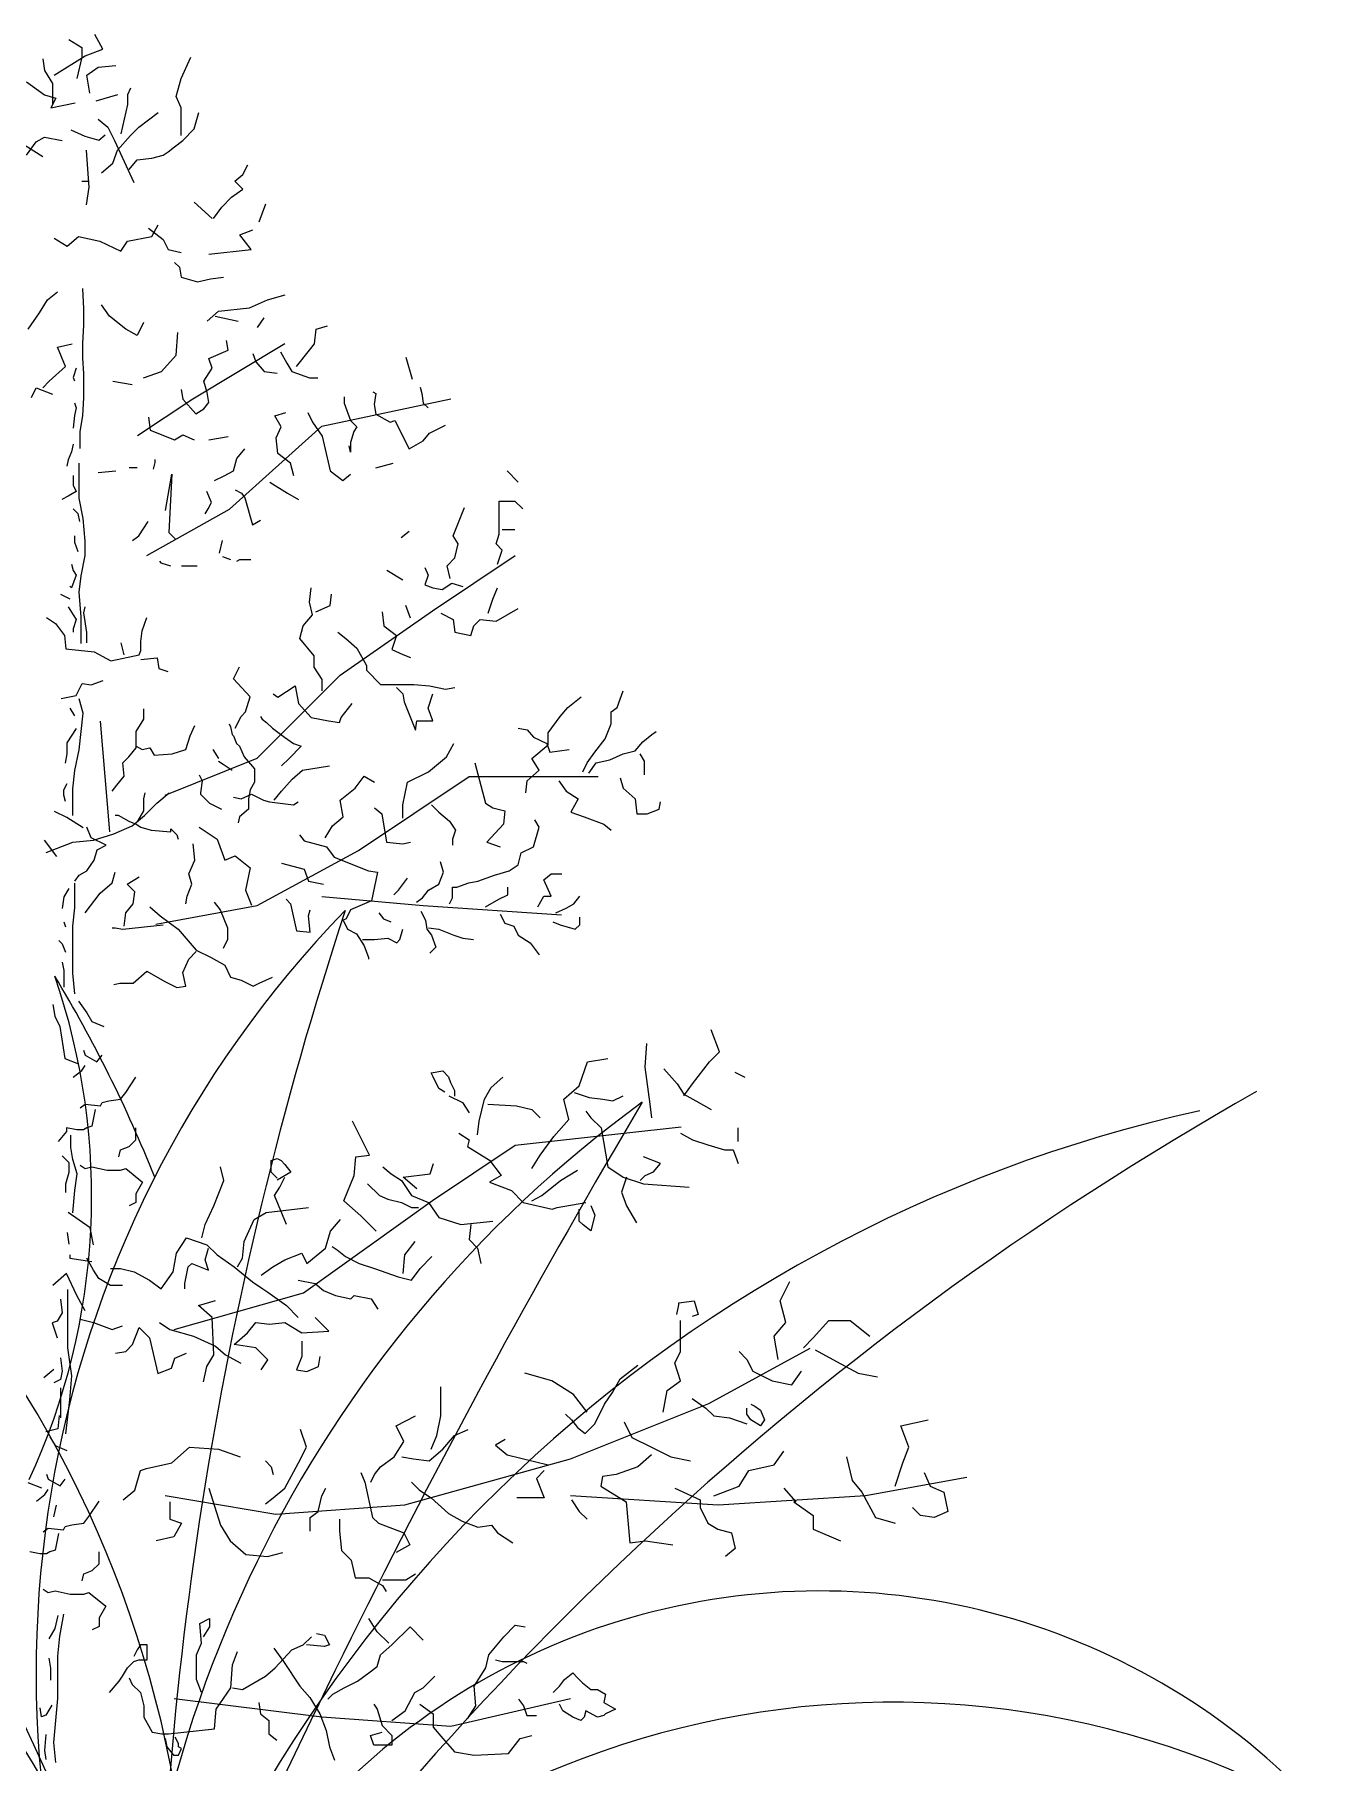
# Model space of a CAD drawing. Header units: millimetres. Extents: x 12377 to 30673, y 89761 to 101952.
# Drawn here: x 27199.1 to 27450.4, y 98550.4 to 98886.6 of the extents above; entities that cross this region are included whole.
import ezdxf

# ---------------------------------------------------------------- set-up
doc = ezdxf.new("R2010")
doc.units = ezdxf.units.MM

# ---------------------------------------------------------------- blocks, each defined once
blk = doc.blocks.new('A$C22A02627')
for p, q in [((243.52, 763.79), (246.05, 762.21)), ((250.16, 761.89), (248.58, 764.74)), ((238.45, 759.99), (238.77, 757.77)), ((240.67, 756.82), (246.68, 760.62)), ((246.05, 760.31), (245.1, 756.19)), ((246.05, 762.21), (246.05, 760.31)), ((246.68, 760.62), (250.16, 761.89)), ((265.35, 756.19), (267.25, 760.31)), ((238.77, 757.77), (240.35, 755.24)), ((247, 756.82), (249.21, 758.41)), ((247.63, 753.34), (247, 756.82)), ((249.21, 758.41), (252.69, 758.72)), ((235.29, 755.56), (238.77, 753.02)), ((240.35, 755.24), (240.35, 751.12)), ((248.87, 751.87), (253.06, 753.1)), ((255.54, 754.29), (254.91, 753.02)), ((264.4, 752.71), (265.35, 756.19)), ((238.77, 753.02), (240.99, 752.39)), ((240.99, 752.39), (240.04, 750.49)), ((240.04, 750.49), (244.78, 751.44)), ((254.91, 751.12), (253.64, 745.42)), ((254.91, 753.02), (254.91, 751.12)), ((265.35, 750.49), (264.4, 752.71)), ((265.35, 747.32), (265.35, 750.49)), ((249.21, 748.27), (251.11, 746.69)), ((251.11, 746.69), (252.38, 744.15)), ((255.54, 745.11), (257.13, 746.69)), ((257.13, 746.69), (260.92, 749.54)), ((265.35, 745.11), (265.35, 747.32)), ((265.67, 744.15), (267.89, 746.37)), ((267.89, 746.37), (268.83, 749.54)), ((234.97, 743.2), (238.45, 740.99)), ((235.29, 741.3), (237.19, 743.84)), ((237.19, 743.84), (238.77, 744.79)), ((238.77, 744.79), (242.25, 744.15)), ((243.93, 746.19), (246.65, 744.95)), ((246.65, 744.95), (249.36, 744.21)), ((249.36, 744.21), (250.6, 745.2)), ((252.38, 744.15), (256.18, 735.92)), ((253.01, 742.25), (255.54, 745.11)), ((264.09, 742.89), (265.67, 744.15)), ((246.89, 742.24), (247.14, 738.53)), ((249.85, 737.82), (252.06, 739.72)), ((252.06, 739.72), (253.01, 742.25)), ((255.23, 738.45), (256.81, 740.35)), ((256.81, 740.35), (259.66, 740.67)), ((259.66, 740.67), (261.87, 741.3)), ((261.87, 741.3), (262.82, 741.94)), ((262.82, 741.94), (264.09, 742.89)), ((247.14, 738.53), (247.39, 735.07)), ((275.8, 736.24), (277.38, 737.5)), ((277.38, 737.5), (278.33, 739.4)), ((246.05, 736.24), (247.31, 736.24)), ((247.39, 735.07), (246.89, 731.62)), ((273.27, 731.17), (275.16, 733.07)), ((275.16, 733.07), (277.38, 734.65)), ((277.38, 734.65), (275.8, 736.24)), ((271.37, 728.95), (267.89, 732.12)), ((271.68, 728.95), (273.27, 731.17)), ((280.54, 728.32), (281.81, 731.8)), ((259.02, 727.05), (261.87, 724.84)), ((259.66, 725.47), (260.92, 727.69)), ((276.75, 725.79), (279.28, 726.74)), ((240.67, 725.15), (243.2, 723.57)), ((243.2, 723.57), (245.42, 725.47)), ((245.42, 725.47), (249.53, 724.52)), ((249.53, 724.52), (253.64, 722.62)), ((253.64, 722.62), (254.91, 724.52)), ((254.91, 724.52), (259.66, 725.47)), ((261.87, 724.84), (262.82, 722.94)), ((262.82, 722.94), (265.35, 722.3)), ((270.73, 721.99), (278.96, 722.94)), ((278.96, 722.94), (276.75, 725.79)), ((264.09, 720.4), (265.04, 719.45)), ((265.04, 719.45), (265.35, 717.55)), ((265.35, 717.55), (268.52, 716.6)), ((268.52, 716.6), (271.05, 717.24)), ((271.05, 717.24), (273.58, 717.55)), ((237.82, 710.59), (239.4, 713.12)), ((239.4, 713.12), (241.3, 714.7)), ((246.15, 715.32), (246.4, 711.37)), ((278.65, 711.54), (282.13, 713.12)), ((282.13, 713.12), (285.61, 714.07)), ((235.61, 707.42), (237.82, 710.59)), ((246.4, 711.37), (246.4, 708.16)), ((251.43, 709.95), (249.85, 712.17)), ((254.59, 707.42), (251.43, 709.95)), ((270.42, 709), (272.63, 710.9)), ((272, 709.95), (276.43, 709)), ((272.63, 710.9), (278.65, 711.54)), ((280.23, 707.73), (281.49, 709.63)), ((246.4, 708.16), (246.15, 704.7)), ((256.81, 706.15), (254.59, 707.42)), ((258.07, 708.68), (256.81, 706.15)), ((264.4, 702.35), (264.72, 706.78)), ((291.3, 704.57), (291.62, 707.42)), ((291.62, 707.42), (293.84, 708.05)), ((241.3, 703.93), (244.15, 704.57)), ((242.88, 700.13), (241.3, 703.93)), ((246.15, 704.7), (246.15, 701.74)), ((267.62, 693.89), (285.55, 704.65)), ((270.73, 701.72), (274.53, 703.3)), ((274.53, 703.3), (274.21, 705.2)), ((279.28, 702.67), (279.91, 701.08)), ((284.66, 702.98), (285.92, 700.77)), ((287.82, 700.13), (290.35, 703.3)), ((290.35, 703.3), (291.3, 704.57)), ((239.72, 697.28), (242.88, 700.13)), ((244.96, 699.83), (244.34, 697.99)), ((246.15, 701.74), (246.4, 698.78)), ((261.56, 699.18), (264.4, 702.35)), ((269.78, 697.28), (271.37, 699.82)), ((271.37, 699.82), (270.73, 701.72)), ((279.91, 701.08), (281.49, 699.18)), ((285.92, 700.77), (286.87, 699.18)), ((309.08, 701.96), (310.31, 697.66)), ((236.24, 694.12), (237.19, 696.02)), ((237.19, 696.02), (240.35, 694.75)), ((238.45, 696.02), (239.72, 697.28)), ((244.34, 697.99), (244.65, 697.37)), ((246.4, 698.78), (246.4, 694.08)), ((252.06, 697.28), (255.86, 696.65)), ((258.07, 697.92), (261.56, 699.18)), ((270.42, 695.07), (269.78, 697.28)), ((281.49, 699.18), (284.03, 698.87)), ((286.87, 699.18), (290.35, 697.92)), ((290.35, 697.92), (291.94, 697.92)), ((311.85, 696.12), (312.15, 694.89)), ((244.65, 693.07), (244.96, 692.14)), ((246.4, 694.08), (246.15, 690.63)), ((256.87, 686.72), (267.62, 693.89)), ((265.35, 695.7), (265.67, 693.8)), ((265.67, 693.8), (268.2, 690.95)), ((269.78, 691.9), (270.73, 693.17)), ((270.73, 693.17), (270.42, 695.07)), ((292.71, 688.51), (317.81, 693.89)), ((297.09, 694.28), (297.09, 693.04)), ((297.09, 693.04), (298.32, 689.66)), ((302.62, 695.2), (303.24, 694.89)), ((303.24, 694.89), (302.93, 692.74)), ((302.93, 692.74), (303.24, 690.89)), ((312.15, 694.89), (312.46, 693.04)), ((312.46, 693.04), (313.38, 692.12)), ((244.65, 690.61), (244.34, 688.15)), ((244.96, 692.14), (244.65, 690.61)), ((246.15, 690.63), (245.66, 687.42)), ((259.02, 690.32), (259.34, 687.78)), ((268.2, 690.95), (269.78, 691.9)), ((283.57, 690.58), (285.72, 691.2)), ((284.8, 688.43), (283.57, 690.58)), ((290.02, 691.2), (290.94, 689.35)), ((290.94, 689.35), (292.79, 686.59)), ((298.32, 689.66), (299.55, 688.43)), ((303.24, 690.89), (306.01, 689.35)), ((306.01, 689.35), (306.93, 689.66)), ((306.93, 689.66), (309.69, 684.13)), ((245.66, 687.42), (245.66, 684.21)), ((259.34, 687.78), (264.09, 685.88)), ((264.09, 685.88), (265.67, 686.83)), ((265.67, 686.83), (267.89, 685.88)), ((270.73, 685.88), (274.53, 686.52)), ((274.79, 672.37), (292.71, 688.51)), ((283.87, 686.28), (284.8, 688.43)), ((284.18, 683.2), (283.87, 686.28)), ((292.79, 686.59), (294.32, 679.82)), ((298.94, 687.51), (298.32, 685.36)), ((299.55, 688.43), (298.94, 687.51)), ((312.46, 685.66), (313.69, 687.2)), ((313.69, 687.2), (316.76, 688.74)), ((244.04, 683.53), (243.42, 681.99)), ((244.34, 685.07), (244.04, 683.53)), ((276.19, 682.28), (277.72, 684.13)), ((286.64, 681.36), (284.18, 683.2)), ((298.32, 683.51), (298.01, 684.74)), ((298.32, 685.36), (298.32, 683.51)), ((309.69, 684.13), (312.46, 685.66)), ((243.42, 681.99), (243.11, 680.76)), ((245.52, 678.15), (245.52, 681.34)), ((249.21, 679.55), (252.69, 679.87)), ((255.23, 680.5), (256.81, 680.5)), ((259.97, 680.18), (260.29, 681.45)), ((260.29, 681.45), (260.29, 682.08)), ((262.35, 672.13), (263.58, 679.2)), ((263.58, 679.2), (262.97, 667.82)), ((273.73, 678.9), (275.57, 679.82)), ((275.57, 679.82), (276.19, 682.28)), ((287.25, 678.9), (286.64, 681.36)), ((294.32, 679.82), (296.78, 677.97)), ((296.78, 677.97), (298.32, 679.2)), ((303.24, 680.43), (306.62, 681.36)), ((330.9, 677.67), (328.75, 679.82)), ((244.96, 675.84), (243.42, 674.92)), ((244.34, 678.92), (244.34, 677.07)), ((244.34, 677.07), (244.96, 675.84)), ((245.52, 674.56), (245.52, 678.15)), ((271.27, 673.67), (270.35, 675.82)), ((271.88, 677.97), (273.73, 678.9)), ((275.88, 676.13), (277.11, 675.51)), ((282.64, 677.67), (286.02, 675.51)), ((243.42, 674.92), (242.19, 674.3)), ((244.34, 672.46), (245.27, 671.54)), ((246.31, 670.57), (245.52, 674.56)), ((270.04, 671.51), (270.65, 672.44)), ((270.65, 672.44), (271.27, 673.67)), ((277.11, 675.51), (277.72, 674.59)), ((277.72, 674.59), (279.26, 669.36)), ((286.02, 675.51), (288.18, 674.28)), ((318.3, 667.21), (320.45, 672.74)), ((327.22, 673.98), (330.29, 673.98)), ((327.22, 667.52), (327.22, 673.98)), ((330.29, 673.98), (331.83, 672.44)), ((245.27, 671.54), (245.57, 670)), ((246.71, 666.19), (246.31, 670.57)), ((257.13, 667.21), (258.97, 669.98)), ((258.66, 663.4), (274.79, 672.37)), ((279.26, 669.36), (280.8, 670.28)), ((244.65, 667.23), (244.65, 666)), ((244.65, 666), (245.27, 664.15)), ((246.71, 663.4), (246.71, 666.19)), ((255.9, 666.29), (257.13, 667.21)), ((262.97, 667.82), (264.2, 666.59)), ((272.81, 663.83), (273.42, 666.29)), ((308.16, 666.9), (309.69, 668.13)), ((319.22, 665.67), (318.3, 667.21)), ((318.61, 662.9), (319.22, 665.67)), ((326.6, 665.67), (327.22, 667.52)), ((327.83, 664.44), (326.6, 665.67)), ((327.83, 668.44), (330.29, 668.44)), ((245.91, 659.42), (246.71, 663.4)), ((273.42, 663.21), (274.96, 662.59)), ((276.19, 662.29), (276.8, 662.59)), ((276.8, 662.59), (278.95, 662.59)), ((314.22, 652.64), (330.35, 663.4)), ((317.07, 661.36), (318.61, 662.9)), ((326.91, 661.67), (327.83, 664.44)), ((244.04, 661.69), (244.34, 660.46)), ((244.96, 659.54), (244.04, 657.08)), ((244.34, 660.46), (244.96, 659.54)), ((245.52, 656.23), (245.91, 659.42)), ((261.13, 662.29), (261.43, 661.98)), ((261.43, 661.98), (263.28, 661.36)), ((265.43, 661.36), (267.27, 661.36)), ((267.27, 661.36), (268.5, 661.36)), ((308.46, 658.6), (305.39, 660.44)), ((312.77, 661.06), (313.38, 659.52)), ((313.38, 659.52), (312.77, 657.67)), ((317.69, 658.9), (317.07, 661.36)), ((241.88, 655.85), (243.73, 654.93)), ((244.04, 657.08), (243.73, 657.39)), ((245.91, 651.44), (245.52, 656.23)), ((290.33, 654.29), (290.64, 657.06)), ((294.32, 653.68), (294.63, 655.83)), ((312.77, 657.67), (314.31, 657.06)), ((314.31, 657.06), (316.15, 656.75)), ((316.15, 656.75), (317.99, 657.98)), ((317.99, 657.98), (320.15, 657.37)), ((325.99, 654.91), (326.91, 657.06)), ((243.42, 653.39), (244.34, 651.85)), ((246.43, 652.2), (246.73, 653.37)), ((290.94, 651.83), (290.33, 654.29)), ((291.56, 652.44), (294.32, 653.68)), ((296.3, 640.09), (314.22, 652.64)), ((304.47, 652.44), (304.78, 649.68)), ((310, 651.21), (309.08, 653.68)), ((325.06, 652.14), (325.99, 654.91)), ((328.75, 651.83), (330.9, 653.06)), ((239.15, 651.33), (240.9, 650.16)), ((240.9, 650.16), (242.65, 647.83)), ((244.34, 651.85), (244.96, 650.93)), ((244.96, 650.93), (244.34, 649.08)), ((244.34, 649.08), (244.34, 648.47)), ((245.91, 646.26), (245.91, 651.44)), ((247.02, 648.41), (246.43, 652.2)), ((257.8, 648.7), (258.67, 651.33)), ((288.48, 647.22), (289.1, 649.68)), ((289.1, 649.68), (290.94, 651.83)), ((304.78, 649.68), (307.24, 647.83)), ((315.84, 652.14), (318.3, 650.91)), ((318.3, 650.91), (318.61, 648.45)), ((321.68, 647.83), (322.3, 649.68)), ((322.3, 649.68), (323.53, 650.91)), ((323.53, 650.91), (326.6, 650.6)), ((326.6, 650.6), (328.75, 651.83)), ((242.65, 647.83), (242.94, 645.2)), ((247.02, 646.37), (247.02, 648.41)), ((254.3, 644.04), (253.72, 646.37)), ((257.51, 646.66), (257.8, 648.7)), ((257.51, 644.91), (257.51, 646.66)), ((291.25, 643.83), (288.48, 647.22)), ((295.86, 648.45), (297.4, 647.22)), ((297.4, 647.22), (299.55, 645.37)), ((307.24, 647.83), (306.31, 645.06)), ((318.61, 648.45), (321.68, 647.83)), ((242.94, 645.2), (248.47, 644.62)), ((248.47, 644.62), (251.68, 642.87)), ((251.68, 642.87), (257.22, 644.04)), ((257.22, 644.04), (257.51, 644.91)), ((257.51, 643.16), (260.71, 643.45)), ((260.71, 643.45), (261, 641.41)), ((291.25, 641.68), (291.25, 643.83)), ((299.55, 645.37), (301.39, 641.99)), ((306.31, 645.06), (308.46, 644.14)), ((308.46, 644.14), (310, 643.52)), ((247.89, 638.2), (250.22, 639.08)), ((261, 641.41), (262.75, 640.83)), ((275.57, 639.37), (276.74, 641.7)), ((278.78, 635.87), (275.57, 639.37)), ((280.17, 623.94), (296.3, 640.09)), ((292.79, 639.22), (291.25, 641.68)), ((292.79, 637.07), (292.79, 639.22)), ((301.39, 641.99), (301.39, 641.06)), ((301.39, 641.06), (304.16, 638.3)), ((242.06, 635.58), (244.98, 636.16)), ((244.98, 636.16), (246.14, 638.49)), ((246.31, 632.71), (245.52, 635.5)), ((246.14, 638.49), (247.89, 638.2)), ((277.91, 632.95), (278.78, 635.87)), ((283.26, 636.45), (284.18, 635.84)), ((284.18, 635.84), (287.56, 637.99)), ((287.56, 637.99), (288.18, 634.61)), ((304.16, 638.3), (308.16, 638.3)), ((307.24, 637.68), (308.46, 636.45)), ((308.16, 638.3), (310.62, 638.3)), ((308.46, 636.45), (308.77, 634.91)), ((310.62, 638.3), (313.69, 637.99)), ((313.38, 633.68), (314.31, 636.45)), ((313.69, 637.99), (316.76, 637.37)), ((316.76, 637.37), (318.61, 637.68)), ((340.56, 633.83), (343.18, 635.87)), ((350.17, 633.83), (351.34, 637.04)), ((243.73, 633.7), (244.65, 632.17)), ((245.91, 629.13), (246.31, 632.71)), ((258.09, 631.5), (258.09, 633.54)), ((275.87, 629.75), (277.03, 632.08)), ((277.03, 632.08), (277.91, 632.95)), ((280.82, 632.08), (281.11, 631.5)), ((288.18, 634.61), (290.64, 631.84)), ((296.48, 631.84), (298.63, 634.61)), ((308.77, 634.91), (310.92, 629.38)), ((314.31, 631.22), (313.38, 633.68)), ((336.77, 628.87), (339.1, 632.08)), ((339.1, 632.08), (340.56, 633.83)), ((349.01, 632.95), (350.17, 633.83)), ((349.01, 630.62), (349.01, 632.95)), ((244.96, 629.71), (243.11, 626.94)), ((245.52, 625.54), (245.91, 629.13)), ((251.49, 609.6), (249.7, 631.12)), ((256.63, 629.16), (258.09, 631.5)), ((256.63, 625.96), (256.63, 629.16)), ((267.12, 628.29), (268, 630.33)), ((274.7, 630.62), (274.99, 630.04)), ((274.99, 630.04), (275.28, 628.58)), ((281.11, 631.5), (281.99, 630.91)), ((281.99, 630.91), (283.15, 629.75)), ((283.15, 629.75), (285.48, 628)), ((290.64, 631.84), (294.02, 631.22)), ((294.02, 631.22), (296.17, 630.91)), ((296.17, 630.91), (296.48, 631.84)), ((310.92, 629.38), (311.23, 631.22)), ((311.23, 631.22), (314.31, 631.22)), ((330.94, 629.75), (332.69, 629.45)), ((332.69, 629.45), (333.86, 628)), ((336.77, 626.54), (336.77, 628.87)), ((347.84, 627.7), (349.01, 630.62)), ((356.88, 628.58), (357.75, 629.16)), ((243.11, 626.94), (243.11, 624.78)), ((244.72, 621.55), (245.52, 625.54)), ((255.18, 624.21), (256.63, 625.96)), ((256.63, 626.25), (257.8, 625.66)), ((257.8, 625.66), (259.26, 625.96)), ((259.26, 625.96), (260.13, 624.5)), ((263.63, 624.79), (266.25, 625.66)), ((266.25, 625.66), (267.12, 628.29)), ((271.5, 625.66), (272.66, 623.91)), ((275.28, 628.58), (275.57, 628.29)), ((275.57, 628.29), (276.16, 626.83)), ((276.16, 626.83), (276.74, 626.25)), ((276.74, 626.25), (277.61, 624.21)), ((285.48, 628), (287.23, 626.83)), ((288.69, 626.25), (286.36, 623.91)), ((287.23, 626.83), (288.69, 626.25)), ((316.95, 624.21), (318.41, 626.83)), ((333.56, 623.91), (336.77, 626.54)), ((333.86, 628), (336.48, 626.83)), ((336.48, 626.83), (337.06, 625.08)), ((337.06, 625.08), (340.85, 625.66)), ((345.8, 625.08), (347.84, 627.7)), ((351.34, 624.79), (353.67, 625.37)), ((353.67, 625.37), (355.13, 627.12)), ((355.13, 627.12), (356.88, 628.58)), ((243.11, 624.78), (242.81, 622.94)), ((254.01, 623.04), (255.18, 624.21)), ((254.3, 620.41), (254.01, 623.04)), ((260.13, 624.5), (263.63, 624.79)), ((262.25, 616.77), (280.17, 623.94)), ((272.66, 623.33), (273.53, 622.75)), ((273.53, 622.75), (275.28, 621.58)), ((277.61, 624.21), (279.65, 621.87)), ((286.36, 623.91), (284.9, 622.46)), ((288.98, 621.58), (294.22, 622.46)), ((313.46, 621.29), (316.95, 624.21)), ((322.49, 623.04), (324.53, 615.17)), ((335.02, 621.58), (333.56, 623.91)), ((343.47, 621.29), (344.35, 623.04)), ((344.35, 623.04), (345.8, 625.08)), ((344.64, 621), (346.09, 623.04)), ((346.09, 623.04), (348.72, 623.62)), ((348.72, 623.62), (351.34, 624.79)), ((354.54, 624.79), (355.42, 623.33)), ((355.42, 623.33), (355.42, 621.58)), ((243.11, 618.94), (242.5, 617.71)), ((244.32, 617.97), (244.72, 621.55)), ((251.97, 617.5), (252.85, 618.66)), ((252.85, 618.66), (254.3, 620.41)), ((268.87, 620.71), (269.46, 619.54)), ((269.46, 619.54), (269.16, 617.21)), ((279.65, 619.25), (278.78, 617.79)), ((279.65, 621.87), (279.65, 619.25)), ((284.9, 617.5), (286.94, 619.83)), ((286.94, 619.83), (288.98, 621.58)), ((299.18, 618.08), (300.93, 620.41)), ((299.88, 606.01), (321.39, 620.36)), ((300.93, 620.41), (302.97, 619.25)), ((308.5, 614.87), (309.38, 619.25)), ((309.38, 619.25), (313.46, 621.29)), ((321.39, 620.36), (346.48, 620.36)), ((332.4, 617.21), (332.69, 619.54)), ((332.69, 619.54), (335.02, 621.58)), ((338.81, 619.54), (340.27, 617.5)), ((350.76, 620.12), (351.34, 618.08)), ((355.42, 621.58), (355.42, 620.71)), ((242.5, 617.71), (242.5, 616.79)), ((242.5, 616.79), (242.81, 615.56)), ((244.32, 612.78), (244.32, 617.97)), ((258.09, 616.04), (258.38, 617.21)), ((258.09, 613.71), (258.09, 616.04)), ((260.65, 615.18), (263.04, 617.17)), ((269.16, 617.21), (269.16, 616.91)), ((269.16, 616.91), (270.91, 615.17)), ((275.57, 616.33), (277.03, 616.04)), ((277.03, 616.04), (279.07, 616.91)), ((278.78, 617.79), (278.49, 616.04)), ((278.49, 616.04), (278.49, 614)), ((279.07, 616.91), (281.4, 615.75)), ((281.4, 615.75), (282.57, 615.46)), ((282.57, 615.46), (284.61, 615.17)), ((283.44, 615.75), (284.9, 617.5)), ((287.23, 614.87), (288.11, 615.46)), ((296.26, 615.75), (299.18, 618.08)), ((296.85, 612.54), (296.26, 615.75)), ((340.27, 617.5), (342.6, 616.04)), ((342.6, 616.04), (341.14, 613.42)), ((351.34, 618.08), (353.67, 616.04)), ((353.67, 616.04), (353.96, 613.12)), ((358.33, 614), (358.62, 615.46)), ((243.13, 612.39), (240.74, 613.58)), ((246.31, 610.39), (243.13, 612.39)), ((252.55, 612.83), (253.14, 612.83)), ((253.14, 612.83), (255.18, 611.67)), ((255.87, 610.79), (258.26, 612.78)), ((256.92, 611.67), (258.09, 613.71)), ((258.26, 612.78), (260.65, 615.18)), ((270.91, 615.17), (273.24, 614)), ((276.74, 612.54), (276.45, 611.37)), ((278.49, 614), (276.74, 612.54)), ((284.61, 615.17), (287.23, 614.87)), ((294.81, 610.79), (296.85, 612.54)), ((302.97, 614.29), (304.42, 613.12)), ((304.42, 613.12), (305.3, 607.58)), ((308.5, 612.25), (308.5, 614.87)), ((314.04, 614.87), (315.5, 613.42)), ((315.5, 613.42), (317.54, 611.67)), ((324.53, 615.17), (325.99, 614.29)), ((325.99, 614.29), (328.32, 613.71)), ((328.32, 613.71), (328.03, 611.08)), ((335.02, 610.5), (334.15, 611.96)), ((341.14, 613.42), (343.76, 612.54)), ((343.76, 612.54), (347.55, 611.08)), ((353.96, 613.12), (356, 613.12)), ((356, 613.12), (358.33, 614)), ((247.89, 608.46), (247.02, 610.5)), ((248.3, 608), (252.29, 609.2)), ((252.29, 609.2), (255.87, 610.79)), ((255.18, 611.67), (256.63, 611.08)), ((256.63, 611.08), (257.51, 610.5)), ((257.51, 610.5), (259.55, 609.92)), ((259.55, 609.92), (263.34, 609.62)), ((263.34, 610.21), (264.5, 609.04)), ((263.34, 609.62), (263.34, 610.21)), ((264.5, 609.04), (264.79, 608.17)), ((268.87, 610.5), (270.62, 609.33)), ((270.62, 609.33), (272.37, 608.17)), ((288.4, 609.04), (289.27, 607.87)), ((293.35, 608.46), (294.81, 610.79)), ((317.54, 611.67), (318.7, 609.92)), ((318.7, 609.92), (318.12, 608.17)), ((328.03, 611.08), (324.82, 607.58)), ((333.86, 606.71), (335.02, 610.5)), ((347.55, 611.08), (349.01, 609.92)), ((238.74, 608), (241.13, 604.81)), ((239.14, 605.61), (244.32, 607.6)), ((244.32, 607.6), (248.3, 608)), ((250.81, 607), (247.89, 608.46)), ((248.47, 604.08), (249.06, 606.13)), ((249.06, 606.13), (250.81, 607)), ((268, 604.08), (267.71, 607.29)), ((272.37, 608.17), (273.83, 604.08)), ((280.17, 595.25), (299.88, 606.01)), ((289.27, 607.87), (293.64, 606.71)), ((293.64, 606.71), (295.1, 604.67)), ((305.3, 607.58), (308.5, 607.29)), ((308.5, 607.29), (309.96, 607.58)), ((318.12, 608.17), (318.12, 607)), ((324.82, 607.58), (327.44, 606.71)), ((330.94, 603.21), (331.52, 605.54)), ((331.52, 605.54), (333.86, 606.71)), ((245.56, 601.17), (247.02, 602.04)), ((247.02, 602.04), (248.47, 604.08)), ((266.83, 601.46), (268, 604.08)), ((273.83, 604.08), (275.87, 604.96)), ((275.87, 604.96), (278.78, 602.63)), ((278.78, 602.63), (277.91, 598.25)), ((284.9, 603.5), (289.27, 602.33)), ((289.27, 602.33), (290.14, 600)), ((295.1, 604.67), (301.8, 602.04)), ((301.8, 602.04), (303.55, 601.75)), ((316.37, 601.75), (315.79, 603.79)), ((326.28, 601.17), (329.19, 602.04)), ((329.19, 602.04), (330.94, 603.21)), ((243.51, 598.58), (242.53, 596.95)), ((244.69, 600), (245.56, 601.17)), ((244.72, 597.64), (244.72, 599.63)), ((249.64, 597.67), (251.97, 599.71)), ((251.97, 599.71), (252.55, 601.75)), ((254.89, 599.42), (257.22, 600.88)), ((256.34, 597.96), (254.89, 599.42)), ((266.54, 597.08), (267.42, 599.42)), ((267.42, 599.42), (266.83, 601.46)), ((290.14, 600), (293.06, 599.42)), ((303.55, 601.75), (302.38, 596.21)), ((307.63, 598.25), (309.38, 600.58)), ((313.46, 598.25), (315.5, 599.42)), ((315.5, 599.42), (316.37, 601.75)), ((318.12, 598.83), (318.99, 598.83)), ((318.12, 596.79), (318.12, 598.83)), ((318.99, 598.83), (321.32, 599.71)), ((321.32, 599.71), (323.07, 600)), ((323.07, 600), (326.28, 601.17)), ((328.9, 597.38), (328.9, 598.83)), ((335.9, 600.29), (337.35, 601.46)), ((337.35, 597.08), (335.9, 600.29)), ((337.35, 601.46), (339.39, 601.46)), ((242.53, 596.95), (242.21, 594.68)), ((244.72, 594.85), (244.72, 597.64)), ((246.73, 593.88), (249.64, 597.67)), ((254.59, 593.88), (256.05, 595.63)), ((256.05, 595.63), (256.34, 597.96)), ((260.45, 591.66), (280.17, 595.25)), ((266.25, 595.63), (266.54, 597.08)), ((271.79, 595.92), (272.95, 594.46)), ((277.91, 598.25), (279.07, 595.34)), ((285.77, 596.5), (286.65, 595.63)), ((286.65, 595.63), (287.81, 590.38)), ((292.71, 597.04), (312.43, 595.25)), ((302.38, 596.21), (298.3, 594.46)), ((306.75, 597.38), (307.63, 598.25)), ((311.13, 595.92), (312.29, 596.79)), ((312.29, 596.79), (313.46, 598.25)), ((312.43, 595.25), (339.31, 593.45)), ((317.54, 595.63), (318.12, 596.79)), ((324.53, 595.04), (327.15, 596.5)), ((327.15, 596.5), (328.9, 597.38)), ((334.73, 595.04), (335.9, 597.08)), ((335.9, 597.08), (337.35, 597.08)), ((340.27, 594.75), (341.72, 595.63)), ((341.72, 595.63), (342.89, 597.08)), ((242.53, 592.08), (242.86, 591.1)), ((244.32, 591.26), (244.72, 594.85)), ((254.3, 591.25), (254.59, 593.88)), ((259.26, 595.04), (261.3, 593.29)), ((261.3, 593.29), (264.79, 590.67)), ((272.95, 594.46), (274.41, 590.96)), ((290.14, 593.29), (290.44, 594.46)), ((290.44, 590.09), (290.14, 593.29)), ((297.43, 592.71), (296.85, 592.42)), ((296.85, 592.42), (297.72, 590.67)), ((298.3, 594.46), (297.43, 592.71)), ((303.84, 593.88), (304.71, 592.71)), ((304.71, 592.71), (306.17, 592.13)), ((312, 594.17), (312.87, 592.42)), ((312.87, 592.42), (313.17, 590.67)), ((327.44, 593.59), (328.32, 591.84)), ((328.32, 591.84), (330.07, 591.25)), ((337.64, 592.13), (339.1, 591.54)), ((338.23, 593.88), (340.27, 594.75)), ((342.89, 591.54), (342.89, 593)), ((241.56, 588.5), (242.21, 587.85)), ((244.32, 587.68), (244.32, 591.26)), ((251.97, 590.96), (252.55, 590.96)), ((252.55, 590.96), (254.01, 590.67)), ((254.01, 590.67), (261.88, 591.54)), ((264.79, 590.67), (268.29, 586.59)), ((274.41, 588.63), (273.53, 586.88)), ((274.41, 590.96), (274.41, 588.63)), ((287.81, 590.38), (290.44, 590.09)), ((297.72, 590.67), (299.47, 589.79)), ((299.47, 589.79), (300.93, 587.46)), ((300.64, 588.63), (302.97, 588.63)), ((302.97, 588.63), (305.59, 588.92)), ((305.59, 588.92), (307.34, 588.04)), ((307.34, 588.04), (307.92, 588.63)), ((307.92, 588.63), (308.5, 590.67)), ((313.17, 590.67), (314.04, 589.5)), ((313.46, 590.96), (315.5, 590.67)), ((314.04, 589.5), (314.91, 587.17)), ((315.5, 590.67), (318.41, 589.5)), ((318.41, 589.5), (320.16, 588.92)), ((320.16, 588.92), (322.2, 588.63)), ((330.07, 591.25), (330.94, 589.5)), ((330.94, 589.5), (333.27, 588.04)), ((339.1, 591.54), (342.01, 590.67)), ((342.01, 590.67), (342.89, 591.54)), ((242.21, 587.85), (242.86, 586.23)), ((244.32, 582.1), (244.32, 587.68)), ((266.83, 584.84), (268.29, 586.3)), ((268.29, 586.59), (271.2, 585.13)), ((271.2, 585.13), (273.83, 583.67)), ((300.93, 587.46), (301.8, 585.13)), ((301.8, 585.13), (301.8, 584.84)), ((314.91, 587.17), (313.75, 586)), ((333.27, 588.04), (335.02, 585.71)), ((242.21, 584.28), (242.53, 582.66)), ((242.53, 582.66), (242.53, 579.41)), ((244.72, 578.11), (244.32, 582.1)), ((256.05, 580.17), (258.67, 582.5)), ((258.67, 582.5), (262.17, 580.46)), ((265.67, 582.21), (266.83, 584.84)), ((266.25, 579.59), (265.67, 582.21)), ((273.83, 583.67), (274.99, 581.34)), ((252.26, 579.88), (253.43, 580.17)), ((253.43, 580.17), (256.05, 580.17)), ((262.17, 580.46), (264.5, 579.3)), ((264.5, 579.3), (266.25, 579.59)), ((274.99, 581.34), (277.03, 580.75)), ((277.03, 580.75), (279.36, 579.59)), ((279.36, 579.59), (280.53, 580.17)), ((280.53, 580.17), (283.15, 581.34)), ((240.44, 576.02), (240.77, 573.72)), ((245.38, 576.68), (247.02, 574.38)), ((240.77, 573.72), (241.76, 571.74)), ((241.76, 571.74), (242.75, 565.49)), ((247.02, 574.38), (248.01, 572.73)), ((248.01, 572.73), (250.31, 571.74)), ((355.59, 563.84), (355.92, 568.45)), ((370.07, 566.8), (368.43, 571.08)), ((242.75, 565.49), (245.38, 564.5)), ((246.37, 567.13), (246.69, 566.15)), ((246.69, 566.15), (249, 564.83)), ((249, 564.83), (249.98, 566.15)), ((342.76, 560.22), (344.41, 564.83)), ((344.41, 564.83), (348.36, 565.49)), ((364.81, 560.55), (368.1, 564.83)), ((368.1, 564.83), (370.07, 566.8)), ((244.39, 561.87), (246.04, 563.18)), ((246.04, 563.18), (246.69, 564.17)), ((254.59, 558.9), (256.56, 561.87)), ((313.98, 562.73), (316.26, 563.11)), ((314.36, 561.97), (313.98, 562.73)), ((315.5, 559.69), (314.36, 561.97)), ((316.26, 563.11), (317.39, 561.97)), ((317.39, 561.97), (317.77, 560.83)), ((325.66, 559.89), (327.96, 561.87)), ((356.58, 556.6), (355.59, 563.84)), ((359.21, 563.51), (361.85, 560.55)), ((373.03, 562.85), (375.01, 561.87)), ((253.6, 557.59), (254.59, 558.9)), ((316.63, 558.93), (315.5, 559.69)), ((317.43, 558.24), (320.06, 556.93)), ((317.77, 560.83), (318.53, 559.31)), ((318.53, 559.31), (318.53, 558.55)), ((318.53, 558.55), (318.53, 558.17)), ((324.34, 557.59), (325.66, 559.89)), ((339.8, 557.59), (342.76, 560.22)), ((341.78, 558.9), (344.74, 557.91)), ((349.34, 557.26), (351.32, 558.24)), ((361.85, 560.55), (363.16, 558.57)), ((363.16, 558.24), (364.81, 560.55)), ((363.16, 558.57), (365.46, 557.26)), ((245.71, 555.94), (246.69, 556.6)), ((246.69, 556.6), (249.66, 556.27)), ((248.67, 555.61), (248.34, 553.96)), ((249.66, 556.27), (249.98, 556.93)), ((249.98, 556.93), (251.3, 557.26)), ((251.3, 557.26), (253.6, 557.59)), ((320.06, 556.93), (321.38, 554.95)), ((323.35, 553.31), (324.34, 557.59)), ((325, 556.6), (330.59, 556.27)), ((330.59, 556.27), (333.55, 555.61)), ((333.55, 555.61), (335.2, 553.96)), ((340.79, 553.63), (339.8, 557.59)), ((344.08, 555.28), (345.07, 553.96)), ((344.74, 557.91), (347.37, 557.59)), ((347.37, 557.59), (349.34, 557.26)), ((356.91, 553.96), (356.58, 556.6)), ((365.46, 557.26), (368.43, 555.61)), ((243.08, 551.99), (243.08, 551.33)), ((245.05, 551.66), (243.08, 551.99)), ((246.37, 551.66), (245.05, 551.66)), ((247.02, 551.99), (246.37, 551.66)), ((248.01, 552.32), (247.02, 551.99)), ((248.34, 553.96), (248.01, 552.32)), ((256.56, 549.68), (256.56, 551.99)), ((301.97, 546.72), (298.68, 553.31)), ((323.02, 550.67), (323.35, 553.31)), ((330.35, 548.62), (362.61, 552.2)), ((337.83, 550.34), (340.79, 553.63)), ((345.07, 553.96), (347.04, 551.99)), ((347.04, 551.99), (348.36, 544.42)), ((373.69, 549.35), (373.69, 551.99)), ((243.08, 551.33), (241.43, 549.35)), ((243.92, 548.22), (243.92, 550.61)), ((244.32, 545.83), (243.92, 548.22)), ((253.6, 547.71), (255.25, 548.37)), ((255.25, 548.37), (256.56, 549.68)), ((314.22, 537.86), (330.35, 548.62)), ((319.4, 551), (321.38, 549.68)), ((321.38, 549.68), (321.05, 548.37)), ((321.05, 548.37), (325.33, 545.73)), ((335.2, 546.72), (337.83, 550.34)), ((362.5, 551), (364.81, 549.68)), ((364.81, 549.68), (367.77, 548.7)), ((367.77, 548.7), (371.06, 547.71)), ((242.21, 546.59), (243.51, 545.29)), ((243.51, 545.29), (243.51, 543.34)), ((245.12, 543.04), (244.32, 545.83)), ((245.71, 544.75), (246.69, 544.09)), ((253.27, 546.39), (253.6, 547.71)), ((282.89, 545.65), (284.03, 546.03)), ((282.89, 544.9), (282.89, 545.65)), ((282.89, 543.38), (282.89, 544.9)), ((284.03, 546.03), (284.79, 545.65)), ((284.79, 545.65), (285.55, 544.9)), ((285.55, 544.9), (286.68, 543.38)), ((299.01, 542.77), (299.33, 546.39)), ((299.33, 546.39), (301.97, 546.72)), ((313.81, 543.1), (314.47, 545.07)), ((325.33, 545.73), (327.63, 542.77)), ((333.55, 544.09), (335.2, 546.72)), ((358.56, 545.07), (355.27, 546.39)), ((357.24, 543.43), (358.56, 545.07)), ((371.06, 547.71), (372.7, 547.71)), ((372.7, 547.71), (373.69, 545.07)), ((243.51, 543.34), (242.86, 541.07)), ((244.72, 539.85), (245.12, 543.04)), ((246.69, 544.09), (248.01, 544.42)), ((248.01, 544.42), (250.97, 543.76)), ((250.97, 543.76), (253.6, 543.76)), ((253.6, 543.76), (254.59, 544.09)), ((254.59, 544.09), (257.88, 541.45)), ((257.88, 541.45), (256.56, 539.15)), ((271.7, 536.84), (273.67, 541.78)), ((273.67, 541.78), (273.01, 544.42)), ((284.03, 542.24), (282.89, 543.38)), ((286.68, 543.38), (284.03, 541.86)), ((284.53, 540.46), (285.52, 542.44)), ((297.03, 537.83), (299.01, 542.77)), ((304.6, 544.42), (306.24, 543.1)), ((306.24, 543.1), (308.22, 541.78)), ((308.22, 541.78), (310.19, 538.82)), ((308.55, 542.44), (313.81, 543.1)), ((311.18, 540.14), (308.55, 542.44)), ((327.63, 542.77), (325.33, 541.45)), ((325.33, 541.45), (329.6, 539.81)), ((335.53, 538.82), (339.14, 541.78)), ((339.14, 541.78), (342.43, 543.76)), ((348.36, 544.42), (351.32, 542.44)), ((351.98, 542.44), (350.99, 539.48)), ((351.32, 542.44), (355.27, 541.12)), ((354.61, 541.78), (355.59, 542.77)), ((355.59, 542.77), (357.24, 543.43)), ((242.86, 541.07), (242.86, 539.44)), ((244.32, 535.47), (244.72, 539.85)), ((256.56, 539.15), (256.56, 537.5)), ((283.54, 538.82), (284.53, 540.46)), ((285.85, 533.22), (283.54, 538.82)), ((301.64, 541.12), (303.94, 538.82)), ((303.94, 538.82), (305.59, 538.16)), ((305.59, 538.16), (308.22, 537.5)), ((310.19, 538.82), (313.48, 537.5)), ((329.6, 539.81), (331.91, 537.5)), ((333.55, 537.83), (335.53, 538.82)), ((350.99, 539.48), (351.98, 536.84)), ((355.27, 541.12), (364.15, 540.46)), ((247.68, 532.56), (243.4, 535.53)), ((256.56, 537.5), (255.25, 536.84)), ((270.05, 533.22), (271.7, 536.84)), ((279.59, 534.21), (281.9, 535.53)), ((281.9, 535.53), (290.12, 536.51)), ((289.13, 519.92), (314.22, 537.86)), ((300.32, 534.87), (297.03, 537.83)), ((303.28, 531.9), (300.32, 534.87)), ((308.22, 537.5), (310.19, 536.51)), ((310.19, 536.51), (311.51, 536.51)), ((313.48, 537.5), (315.46, 534.54)), ((331.91, 537.5), (337.5, 536.18)), ((337.5, 536.18), (338.49, 536.51)), ((338.49, 536.51), (344.08, 537.5)), ((342.79, 535.79), (342.79, 536.17)), ((342.79, 533.89), (342.79, 535.79)), ((345.07, 536.93), (345.83, 535.03)), ((345.83, 535.03), (345.07, 532)), ((351.98, 536.84), (353.95, 533.55)), ((243.18, 531.64), (243.51, 529.37)), ((248.34, 529.27), (247.68, 532.56)), ((269.4, 530.59), (270.05, 533.22)), ((277.62, 529.93), (279.59, 534.21)), ((293.41, 528.61), (294.4, 531.9)), ((294.4, 531.9), (296.37, 534.21)), ((315.46, 534.54), (319.73, 533.22)), ((319.73, 533.22), (325.98, 533.88)), ((321.71, 533.22), (321.38, 530.26)), ((343.55, 533.13), (342.79, 533.89)), ((345.07, 532), (343.55, 533.13)), ((264.46, 527.62), (266.43, 530.59)), ((266.43, 530.59), (270.38, 529.27)), ((270.05, 526.31), (270.71, 528.61)), ((270.38, 529.27), (272.36, 527.3)), ((277.29, 526.64), (277.62, 529.93)), ((289.79, 525.65), (293.41, 528.61)), ((294.73, 528.94), (295.72, 528.28)), ((295.72, 528.28), (297.36, 526.97)), ((308.88, 527.3), (310.85, 529.93)), ((321.38, 530.26), (323.02, 528.61)), ((323.02, 528.61), (323.68, 525.65)), ((243.73, 527.3), (243.73, 526.64)), ((243.73, 526.64), (248.01, 525.98)), ((248.34, 524.33), (247.02, 526.64)), ((251.63, 524.66), (253.6, 524.66)), ((253.6, 524.66), (256.24, 524)), ((263.8, 524), (264.46, 527.62)), ((266.43, 523.34), (266.76, 524.99)), ((266.76, 524.99), (267.42, 525.65)), ((267.42, 525.65), (270.71, 524.33)), ((270.71, 524.33), (270.05, 526.31)), ((272.36, 527.3), (275.65, 524.99)), ((275.65, 524.99), (279.27, 522.03)), ((276.3, 524.99), (277.29, 526.64)), ((280.91, 523.34), (283.21, 524.99)), ((283.21, 524.99), (285.52, 526.31)), ((285.52, 526.31), (288.81, 527.62)), ((288.81, 527.62), (289.79, 525.65)), ((297.36, 526.97), (299.99, 525.65)), ((299.99, 525.65), (302.95, 524.66)), ((302.95, 524.66), (307.56, 523.02)), ((308.55, 523.67), (308.88, 527.3)), ((310.19, 522.36), (311.84, 524.66)), ((311.84, 524.66), (314.14, 526.97)), ((243.08, 523.67), (240.44, 521.37)), ((245.05, 519.39), (243.08, 523.67)), ((249.33, 522.69), (248.34, 524.33)), ((251.63, 521.37), (249.33, 522.69)), ((253.93, 521.37), (251.63, 521.37)), ((256.24, 524), (259.2, 522.36)), ((259.2, 522.36), (261.5, 520.71)), ((261.5, 520.71), (263.8, 524)), ((266.11, 521.7), (266.43, 523.34)), ((266.11, 520.71), (266.11, 521.7)), ((279.27, 522.03), (281.24, 520.71)), ((288.15, 522.36), (291.44, 521.7)), ((291.44, 521.7), (293.08, 520.38)), ((307.56, 523.02), (310.19, 522.36)), ((381.85, 518.34), (383.74, 522.13)), ((241.88, 518.65), (242.21, 516.05)), ((243.31, 517.82), (243.31, 520.55)), ((243.31, 513.53), (243.31, 517.82)), ((246.69, 516.43), (245.05, 519.39)), ((264.04, 512.75), (289.13, 519.92)), ((268.74, 517.42), (272.03, 518.41)), ((281.24, 520.71), (282.23, 520.05)), ((282.23, 520.05), (285.85, 517.42)), ((293.08, 520.38), (295.39, 519.39)), ((295.39, 519.39), (298.35, 518.74)), ((298.35, 518.74), (299.01, 519.39)), ((299.01, 519.39), (302.3, 518.74)), ((302.3, 518.74), (303.61, 516.76)), ((362.13, 517.96), (365.16, 518.34)), ((362.13, 517.58), (362.13, 517.96)), ((365.16, 518.34), (365.92, 515.68)), ((382.98, 514.16), (381.85, 518.34)), ((241.23, 514.42), (240.26, 514.1)), ((242.21, 516.05), (241.23, 514.42)), ((245.71, 514.78), (248.34, 514.13)), ((271.37, 515.11), (268.74, 517.42)), ((271.7, 507.87), (271.37, 515.11)), ((285.85, 517.42), (288.15, 515.11)), ((294.07, 512.48), (291.44, 515.11)), ((361.75, 515.68), (362.13, 517.58)), ((362.51, 508.47), (362.51, 514.54)), ((365.92, 515.68), (364.78, 515.3)), ((388.29, 511.13), (391.32, 514.54)), ((391.32, 514.54), (395.49, 514.54)), ((395.49, 514.54), (399.29, 511.51)), ((240.26, 514.1), (241.23, 511.18)), ((243.31, 509.24), (243.31, 513.53)), ((248.34, 514.13), (251.96, 512.81)), ((251.96, 512.81), (253.93, 513.47)), ((255.91, 509.85), (257.22, 513.14)), ((257.22, 513.14), (259.2, 511.16)), ((259.2, 511.16), (260.84, 504.25)), ((261.17, 514.13), (263.14, 512.81)), ((263.14, 512.81), (267.75, 511.49)), ((267.75, 511.49), (272.03, 509.52)), ((275.65, 509.85), (278.28, 512.15)), ((278.28, 512.15), (279.92, 514.13)), ((279.92, 514.13), (282.56, 513.8)), ((282.56, 513.8), (285.52, 514.13)), ((285.52, 514.13), (288.81, 512.15)), ((288.81, 512.15), (294.07, 512.48)), ((380.71, 511.51), (382.98, 514.16)), ((381.47, 506.96), (380.71, 511.51)), ((386.4, 509.23), (388.29, 511.13)), ((244.09, 503.78), (243.31, 509.24)), ((252.62, 508.2), (254.59, 508.53)), ((254.59, 508.53), (255.91, 509.85)), ((264.13, 507.21), (266.43, 508.2)), ((270.38, 505.57), (271.7, 507.87)), ((272.03, 509.52), (274, 507.87)), ((274, 507.87), (276.96, 506.22)), ((279.92, 509.19), (275.65, 509.85)), ((282.23, 506.88), (279.92, 509.19)), ((288.81, 510.5), (288.81, 507.54)), ((361.37, 506.2), (362.51, 508.47)), ((367.99, 498.4), (387.71, 509.16)), ((373.88, 508.47), (375.4, 506.96)), ((388.67, 508.85), (392.84, 506.58)), ((240.59, 505), (238.64, 503.38)), ((241.88, 507.28), (242.21, 504.68)), ((242.21, 504.68), (241.88, 503.05)), ((260.84, 504.25), (263.47, 505.24)), ((263.47, 505.24), (264.13, 507.21)), ((269.72, 502.6), (270.38, 505.57)), ((280.91, 504.91), (282.23, 506.88)), ((288.81, 507.54), (287.82, 504.91)), ((287.82, 504.91), (289.79, 504.58)), ((289.79, 504.58), (292.1, 505.57)), ((292.1, 505.57), (292.43, 507.54)), ((337.49, 502.78), (332.18, 504.3)), ((350.76, 503.16), (354.17, 505.82)), ((362.51, 502.78), (361.37, 506.2)), ((375.4, 506.96), (376.54, 504.68)), ((376.54, 504.68), (380.33, 502.78)), ((384.12, 502.02), (386.02, 504.68)), ((392.84, 506.58), (397.01, 504.3)), ((397.01, 504.3), (400.8, 503.54)), ((241.88, 503.05), (240.59, 502.4)), ((241.88, 501.43), (241.88, 497.53)), ((243.7, 499.1), (244.09, 503.78)), ((315.88, 495.95), (315.88, 501.64)), ((341.66, 500.13), (337.49, 502.78)), ((349.24, 500.51), (350.76, 503.16)), ((359.86, 500.89), (362.51, 502.78)), ((380.33, 502.78), (384.12, 502.02)), ((242.92, 492.47), (243.7, 499.1)), ((341.11, 487.64), (367.99, 498.4)), ((344.31, 496.71), (341.66, 500.13)), ((345.83, 494.44), (347.72, 498.23)), ((347.72, 498.23), (349.24, 500.51)), ((359.1, 496.71), (359.86, 500.89)), ((364.78, 499.37), (367.44, 497.47)), ((376.16, 498.23), (376.92, 497.85)), ((376.92, 497.85), (378.05, 497.09)), ((241.65, 496.04), (241.36, 493.46)), ((241.88, 497.53), (241.88, 495.58)), ((307.16, 494.06), (310.95, 495.95)), ((315.12, 492.16), (315.88, 495.95)), ((340.14, 496.33), (341.28, 495.19)), ((341.28, 495.19), (342.42, 493.68)), ((343.93, 492.54), (345.83, 494.44)), ((351.51, 494.81), (353.03, 491.78)), ((367.44, 497.47), (368.96, 495.95)), ((368.96, 495.95), (371.99, 495.57)), ((371.99, 495.57), (375.4, 494.44)), ((375.4, 496.33), (375.4, 497.47)), ((376.16, 495.19), (375.4, 496.33)), ((378.05, 494.06), (376.16, 495.19)), ((378.05, 497.09), (378.81, 495.19)), ((378.81, 495.19), (378.05, 494.06)), ((405.35, 494.06), (410.66, 495.19)), ((241.36, 493.46), (239.08, 492.89)), ((239.85, 491.88), (240.84, 490.23)), ((289.72, 489.88), (288.58, 493.3)), ((306.78, 487.99), (308.67, 491.02)), ((308.67, 491.02), (307.16, 494.06)), ((313.98, 489.5), (315.12, 492.16)), ((316.26, 489.5), (318.53, 492.16)), ((318.53, 492.16), (321.18, 493.3)), ((328.39, 491.4), (326.49, 490.26)), ((342.42, 493.68), (343.93, 492.54)), ((353.03, 491.78), (356.82, 489.88)), ((406.87, 489.88), (405.35, 494.06)), ((240.84, 490.23), (243.14, 489.24)), ((263.56, 486.85), (266.97, 489.88)), ((266.97, 489.88), (272.65, 489.5)), ((272.65, 489.5), (276.82, 487.99)), ((288.2, 486.85), (289.72, 489.88)), ((304.12, 486.09), (306.78, 487.99)), ((308.29, 487.99), (310.57, 487.61)), ((308.84, 478.67), (341.11, 487.64)), ((310.57, 487.61), (313.6, 487.23)), ((313.6, 487.23), (316.26, 489.5)), ((326.49, 490.26), (328.77, 488.37)), ((328.77, 488.37), (336.73, 486.47)), ((356.82, 488.37), (354.17, 486.09)), ((356.82, 489.88), (360.61, 487.99)), ((360.61, 487.99), (364.41, 487.23)), ((380.71, 486.47), (382.6, 489.12)), ((394.74, 487.99), (395.87, 483.43)), ((405.73, 486.85), (406.87, 489.88)), ((239.2, 484.63), (239.53, 483.65)), ((256.35, 481.54), (257.49, 485.33)), ((257.49, 485.33), (258.63, 485.71)), ((258.63, 485.71), (263.56, 486.85)), ((281.75, 487.23), (282.89, 486.09)), ((282.89, 486.09), (283.27, 484.57)), ((285.55, 481.92), (288.2, 486.85)), ((300.33, 484.95), (301.09, 483.05)), ((302.23, 483.05), (302.99, 484.57)), ((302.99, 484.57), (304.12, 486.09)), ((335.97, 485.33), (334.45, 483.81)), ((347.34, 484.19), (346.97, 482.29)), ((350, 484.57), (347.34, 484.19)), ((354.17, 486.09), (350, 484.57)), ((373.88, 482.29), (375.78, 485.33)), ((375.78, 485.33), (380.71, 486.47)), ((404.21, 482.29), (405.73, 486.85)), ((409.9, 484.95), (411.04, 482.29)), ((235.58, 482.99), (238.21, 482)), ((238.87, 480.68), (239.53, 481.67)), ((239.53, 483.65), (241.83, 482.33)), ((241.83, 482.33), (242.82, 483.65)), ((254.08, 479.64), (256.35, 481.54)), ((270.76, 481.92), (273.03, 474.71)), ((283.27, 480.02), (285.55, 481.92)), ((292.75, 480.4), (293.51, 481.92)), ((301.09, 483.05), (302.61, 476.22)), ((310.19, 483.05), (311.71, 481.54)), ((311.71, 481.54), (313.98, 480.02)), ((334.45, 483.81), (335.97, 480.02)), ((346.97, 482.29), (351.89, 479.26)), ((361.37, 481.92), (366.3, 479.64)), ((368.96, 480.4), (370.85, 481.16)), ((370.85, 481.16), (373.88, 482.29)), ((382.6, 481.92), (384.88, 479.26)), ((395.87, 483.43), (397.77, 481.16)), ((397.77, 481.16), (400.42, 476.22)), ((398.46, 480.47), (418.17, 484.05)), ((411.04, 482.29), (413.69, 481.16)), ((413.69, 481.16), (414.45, 477.36)), ((237.22, 479.37), (238.87, 480.68)), ((241.08, 478.59), (240.51, 476.31)), ((247.42, 476.4), (249.4, 479.37)), ((262.25, 480.47), (283.75, 476.88)), ((263.18, 479.26), (263.18, 475.85)), ((281.75, 478.88), (283.27, 480.02)), ((283.75, 476.88), (308.84, 478.67)), ((291.99, 477.36), (292.75, 480.4)), ((313.98, 480.02), (317.39, 476.98)), ((335.97, 480.02), (330.66, 480.02)), ((341.11, 480.47), (369.78, 478.67)), ((341.28, 479.64), (342.79, 477.36)), ((351.89, 479.26), (352.65, 471.29)), ((366.3, 479.64), (366.3, 478.12)), ((366.3, 478.12), (367.82, 475.09)), ((369.78, 478.67), (398.46, 480.47)), ((384.5, 479.26), (388.29, 476.6)), ((384.88, 479.26), (384.5, 479.26)), ((409.14, 476.6), (407.63, 478.12)), ((238.54, 473.44), (239.53, 474.1)), ((239.53, 474.1), (242.49, 473.77)), ((242.49, 473.77), (242.82, 474.43)), ((242.82, 474.43), (244.13, 474.76)), ((244.13, 474.76), (246.43, 475.09)), ((246.43, 475.09), (247.42, 476.4)), ((263.18, 475.85), (265.45, 475.09)), ((265.45, 475.09), (263.93, 472.43)), ((273.03, 474.71), (274.93, 471.67)), ((290.47, 476.22), (291.99, 477.36)), ((290.47, 473.57), (290.47, 476.22)), ((296.16, 475.85), (296.16, 473.57)), ((302.61, 476.22), (303.74, 475.09)), ((303.74, 475.09), (308.67, 473.19)), ((317.39, 476.98), (320.05, 475.47)), ((320.05, 475.47), (323.08, 474.33)), ((323.08, 474.33), (325.73, 474.71)), ((325.73, 474.71), (326.87, 473.19)), ((342.79, 477.36), (344.31, 475.85)), ((367.82, 475.09), (369.71, 473.95)), ((388.29, 476.6), (388.29, 473.95)), ((400.42, 476.22), (404.21, 475.09)), ((411.8, 476.22), (409.14, 476.6)), ((414.45, 477.36), (411.8, 476.22)), ((241.17, 471.46), (240.84, 469.82)), ((241.5, 473.11), (241.17, 471.46)), ((263.93, 472.43), (260.52, 471.67)), ((274.93, 471.67), (277.96, 469.02)), ((296.16, 473.57), (296.54, 469.77)), ((309.81, 470.91), (307.16, 469.4)), ((308.67, 473.19), (309.81, 470.91)), ((326.87, 473.19), (329.9, 471.29)), ((352.65, 471.29), (355.69, 471.67)), ((355.69, 471.67), (360.99, 470.91)), ((369.71, 473.95), (372.37, 473.19)), ((372.37, 473.19), (373.13, 470.15)), ((388.29, 473.95), (393.6, 471.67)), ((237.88, 469.16), (235.91, 469.49)), ((239.2, 469.16), (237.88, 469.16)), ((239.85, 469.49), (239.2, 469.16)), ((240.84, 469.82), (239.85, 469.49)), ((249.4, 467.18), (249.4, 469.49)), ((277.96, 469.02), (282.13, 468.64)), ((282.13, 468.64), (285.17, 469.4)), ((296.54, 469.77), (298.44, 467.88)), ((298.44, 467.88), (299.19, 464.46)), ((373.13, 470.15), (371.23, 468.64)), ((246.11, 463.89), (246.43, 465.21)), ((246.43, 465.21), (248.08, 465.87)), ((248.08, 465.87), (249.4, 467.18)), ((299.19, 464.46), (301.85, 464.46)), ((301.85, 464.46), (304.5, 462.95)), ((304.5, 464.08), (309.05, 464.08)), ((309.05, 464.08), (310.95, 465.22)), ((238.54, 462.25), (239.53, 461.59)), ((239.53, 461.59), (240.84, 461.92)), ((240.84, 461.92), (243.8, 461.26)), ((243.8, 461.26), (246.43, 461.26)), ((246.43, 461.26), (247.42, 461.59)), ((247.42, 461.59), (250.71, 458.95)), ((304.5, 462.95), (305.26, 461.81)), ((241.75, 453.1), (242.53, 457.38)), ((250.71, 458.95), (249.4, 456.65)), ((240.79, 454.58), (239.65, 452.58)), ((241.36, 457.15), (240.79, 454.58)), ((249.4, 455), (248.08, 454.34)), ((249.4, 456.65), (249.4, 455)), ((268.98, 455.56), (270.89, 456.52)), ((269.3, 451.72), (268.98, 455.56)), ((270.89, 454.92), (269.62, 453)), ((270.89, 456.52), (270.89, 454.92)), ((303.49, 453.96), (301.89, 456.52)), ((305.73, 451.72), (303.49, 453.96)), ((306.37, 451.4), (309.89, 454.92)), ((309.89, 454.92), (312.44, 452.36)), ((328.1, 453), (330.34, 455.24)), ((330.34, 455.24), (332.26, 454.92)), ((241.36, 449.2), (241.75, 453.1)), ((257.47, 451.4), (256.83, 450.44)), ((258.75, 451.4), (257.47, 451.4)), ((258.75, 448.52), (258.75, 451.4)), ((268.34, 449.48), (269.3, 451.72)), ((283.36, 450.76), (285.28, 448.2)), ((286.87, 450.44), (289.11, 451.4)), ((289.11, 451.4), (290.71, 453)), ((293.27, 451.08), (289.75, 451.4)), ((291.67, 453.64), (293.27, 453.32)), ((293.27, 453.32), (294.22, 451.4)), ((294.22, 451.4), (293.27, 451.08)), ((304.13, 449.48), (306.37, 451.4)), ((325.23, 449.48), (328.1, 453)), ((239.65, 448.86), (239.93, 446.86)), ((241.36, 445.3), (241.36, 449.2)), ((254.91, 446.92), (256.19, 448.2)), ((256.51, 449.8), (256.19, 449.16)), ((256.19, 448.2), (257.15, 448.52)), ((256.83, 450.44), (256.51, 449.8)), ((257.15, 448.52), (258.75, 448.52)), ((268.34, 444.68), (268.34, 449.48)), ((275.05, 443.08), (275.37, 447.56)), ((275.37, 447.56), (276.33, 450.12)), ((283.68, 446.92), (286.87, 450.44)), ((285.28, 448.2), (288.47, 443.4)), ((301.89, 445.96), (303.49, 447.24)), ((303.49, 447.24), (304.13, 449.48)), ((324.59, 446.92), (325.23, 449.48)), ((326.5, 448.52), (327.78, 448.2)), ((327.78, 448.2), (330.02, 448.2)), ((330.02, 448.2), (331.94, 448.2)), ((331.94, 448.2), (332.58, 447.88)), ((239.93, 446.86), (239.93, 444.57)), ((241.36, 441.01), (241.36, 445.3)), ((251.4, 442.13), (253.32, 444.36)), ((253.32, 444.36), (253.95, 445.32)), ((253.95, 445.32), (254.91, 446.92)), ((255.23, 445), (255.87, 443.72)), ((269.3, 442.13), (268.34, 444.68)), ((277.29, 442.76), (281.76, 445.32)), ((281.76, 445.32), (283.68, 446.92)), ((297.1, 443.08), (299.66, 444.36)), ((299.66, 444.36), (301.89, 445.96)), ((312.44, 443.08), (314.68, 445.32)), ((322.35, 443.4), (324.59, 446.92)), ((338.97, 443.4), (339.93, 444.68)), ((339.93, 444.68), (341.53, 445.96)), ((341.53, 445.96), (342.48, 445)), ((342.48, 445), (343.44, 444.04)), ((343.44, 444.04), (345.04, 442.76)), ((240.97, 436.72), (241.36, 441.01)), ((255.87, 443.72), (257.47, 442.13)), ((257.47, 442.13), (258.11, 439.57)), ((264.04, 441.01), (292.71, 437.42)), ((272.17, 438.93), (275.05, 443.08)), ((275.37, 443.08), (277.29, 442.76)), ((288.47, 443.4), (290.39, 441.17)), ((290.39, 441.17), (292.31, 437.97)), ((293.9, 440.85), (294.86, 441.81)), ((294.86, 441.81), (297.1, 443.08)), ((308.93, 438.61), (310.84, 442.13)), ((310.84, 442.13), (312.44, 443.08)), ((317.81, 435.63), (341.11, 441.01)), ((322.67, 439.57), (322.35, 443.4)), ((330.98, 440.85), (331.94, 439.57)), ((337.69, 442.13), (338.97, 443.4)), ((345.04, 442.76), (346.32, 442.76)), ((346.32, 442.76), (347.92, 441.81)), ((347.92, 441.81), (347.6, 440.21)), ((238.22, 437.42), (237.93, 439.14)), ((239.08, 437.71), (238.22, 437.42)), ((240.22, 439.71), (239.08, 437.71)), ((258.11, 439.57), (258.11, 437.33)), ((258.11, 437.33), (259.71, 434.45)), ((271.85, 435.09), (272.17, 438.93)), ((280.48, 440.21), (280.8, 437.97)), ((280.8, 437.97), (282.4, 436.69)), ((292.31, 437.97), (293.59, 434.77)), ((292.71, 437.42), (317.81, 435.63)), ((302.85, 439.89), (303.49, 438.93)), ((303.49, 438.93), (304.45, 435.73)), ((306.37, 436.69), (308.93, 438.61)), ((311.8, 439.89), (314.36, 437.97)), ((314.36, 437.97), (314.36, 435.41)), ((321.07, 437.01), (322.67, 439.57)), ((331.94, 439.57), (332.58, 437.65)), ((332.58, 437.65), (334.49, 437.65)), ((339.61, 438.61), (338.97, 439.89)), ((341.53, 437.33), (339.61, 438.61)), ((343.12, 436.69), (341.53, 437.33)), ((343.76, 437.33), (343.12, 436.69)), ((344.08, 438.61), (343.76, 437.33)), ((346.32, 437.33), (344.08, 438.61)), ((347.6, 437.65), (346.32, 437.33)), ((347.6, 440.21), (349.84, 438.93)), ((347.92, 437.97), (347.6, 437.65)), ((349.84, 438.93), (347.92, 437.97)), ((239.08, 433.99), (238.79, 430.85)), ((240.58, 432.43), (240.97, 436.72)), ((259.71, 434.45), (261.62, 434.13)), ((261.62, 434.13), (262.9, 434.13)), ((262.9, 434.13), (271.85, 435.09)), ((282.4, 436.69), (282.4, 434.13)), ((282.4, 434.13), (284, 432.85)), ((293.59, 434.77), (294.22, 431.57)), ((302.21, 433.81), (304.45, 434.45)), ((302.85, 431.89), (302.21, 433.81)), ((304.45, 435.73), (306.37, 433.81)), ((306.37, 433.81), (306.37, 431.89)), ((314.36, 435.41), (316.28, 433.17)), ((331.3, 433.17), (333.54, 433.81)), ((238.79, 430.85), (239.08, 429.13)), ((240.97, 428.53), (240.58, 432.43)), ((262.26, 433.17), (262.58, 431.57)), ((262.58, 431.57), (263.86, 429.97)), ((264.82, 432.21), (264.18, 433.49)), ((264.82, 431.57), (264.82, 432.21)), ((265.46, 431.25), (264.82, 431.57)), ((264.82, 429.97), (265.46, 431.25)), ((294.22, 431.57), (295.18, 429.01)), ((306.37, 431.89), (302.85, 431.89)), ((316.28, 433.17), (318.51, 430.61)), ((318.51, 430.61), (322.35, 429.97)), ((329.06, 430.29), (331.3, 433.17)), ((263.86, 429.97), (264.82, 429.97)), ((322.35, 429.97), (329.06, 430.29))]:
    blk.add_line(p, q)
for centre, radius, start, end in [((450.05, 446.03), 212.89, 135.8584, 205.1593), ((989.46, 366.33), 728.76, 161.77129, 180.43729), ((-382.73, 145.25), 682.57, 17.47487, 39.89069), ((51.91, 387), 215.3, 350.9412, 65.5596), ((116.43, 538.73), 131.52, 335.2082, 18.996), ((8.89, 441.99), 270.65, 21.777, 31.0364), ((-263.46, 18.23), 625.49, 33.07526, 60.54591), ((-5.96, 283.22), 282.62, 13.8403, 77.5179), ((782.09, 14.41), 625.49, 119.45409, 146.92474), ((524.59, 279.4), 282.62, 102.4821, 166.1597), ((1713.1, -248.19), 1578.81, 149.33643, 157.68295), ((497.78, 361.21), 242.29, 126.0932, 181.7909), ((130.55, 330.98), 132.52, 11.7369, 138.047), ((389.55, 329.38), 132.52, 41.953, 168.2631), ((116.46, 270.61), 171.24, 32.617, 119.5535), ((403.64, 269), 171.24, 60.4465, 147.383)]:
    blk.add_arc(centre, radius, start, end)

msp = doc.modelspace()

# ---------------------------------------------------------------- block references
msp.add_blockref('A$C22A02627', (26962.27, 98121.83))

doc.saveas('drawing.dxf')
